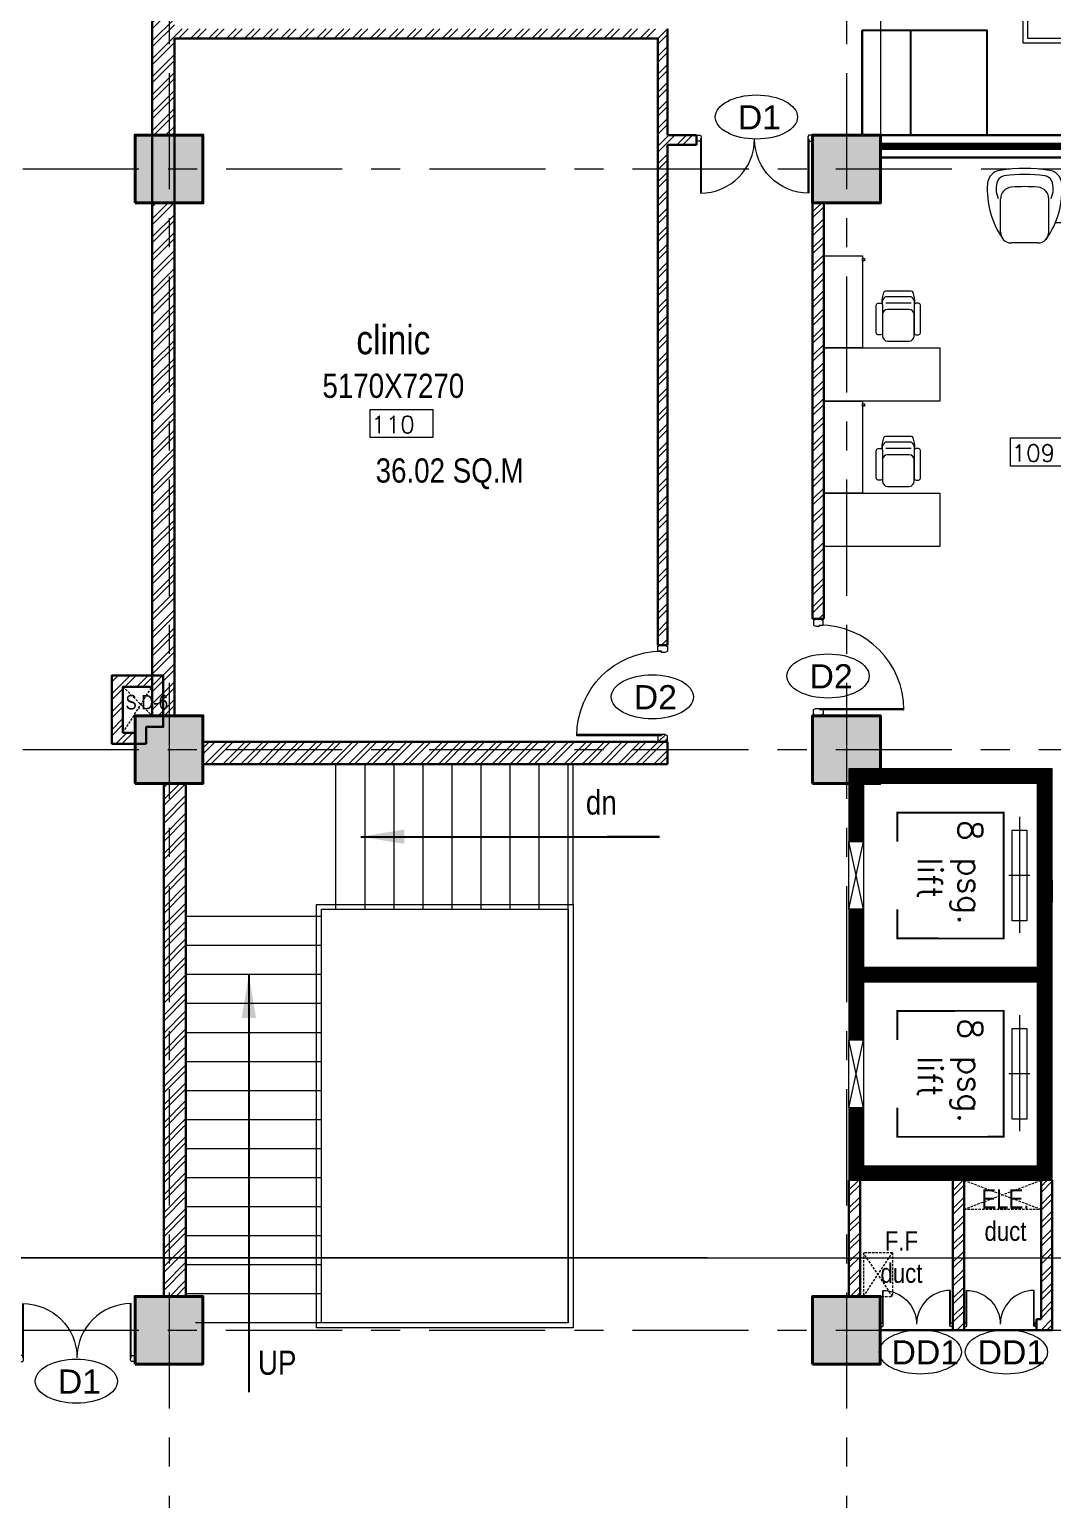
# Model space of a CAD drawing. Header units: millimetres. Extents: x 24487468 to 24959437, y -333213 to 842934.
# Drawn here: x 24732803 to 24743375, y 6309 to 21501 of the extents above; entities that cross this region are included whole.
import ezdxf

# ---------------------------------------------------------------- set-up
doc = ezdxf.new("R2010")
doc.units = ezdxf.units.MM
doc.header["$MEASUREMENT"] = 0
doc.linetypes.add('Centreline', pattern=[21, 12, -3, 3, -3])
doc.linetypes.add('DASHED2', pattern=[0.375, 0.25, -0.125])
doc.layers.get('0').update_dxf_attribs({"lineweight": 5})
for name, color, linetype, lineweight in [('A 0.13 dw', 175, 'Continuous', 5), ('A 0.13furniture', 30, 'Continuous', 0), ('A DW', 27, 'Continuous', 13), ('A FURNITURE', 61, 'Continuous', 0), ('A-DIM', 155, 'Continuous', 9), ('AA-revised text', 52, 'Continuous', 9), ('AREA', 7, 'Continuous', 5), ('COLUMN', 12, 'Continuous', 40), ('D-DIM', 63, 'Continuous', 15), ('DIM', 183, 'Continuous', 5), ('HACTH', 8, 'Continuous', 0), ('hatch', 9, 'Continuous', 0), ('p1 plan grid lck', 6, 'Continuous', 5), ('room number', 99, 'Continuous', 20), ('stair', 231, 'Continuous', 13), ('text', 7, 'Continuous', 15), ('TEXT ROOM', 3, 'Continuous', 15), ('Wall1', 37, 'Continuous', 30), ('WALL2', 4, 'Continuous', 15), ('win shutters', 140, 'Continuous', 25), ('WINDOWS', 4, 'Continuous', 9)]:
    doc.layers.add(name, color=color, linetype=linetype, lineweight=lineweight)
doc.layers.add('A-BTEXT', color=57, linetype='Continuous')
doc.styles.add('arial', font='times.ttf')
doc.styles.add('LABEL', font='arial.ttf', dxfattribs={"height": 18})
doc.styles.add('ordinary', font='arial.ttf')
doc.styles.add('ROMANS', font='romans__.ttf')
doc.styles.add('sansserif', font='sanss___.ttf')
doc.styles.add('Tahoma', font='technic_.ttf')
doc.dimstyles.new('DIM100', dxfattribs={"dimtxt": 300, "dimasz": 250, "dimexe": 100, "dimexo": 100, "dimgap": 150, "dimtad": 1, "dimdec": 0, "dimrnd": 5, "dimzin": 0, "dimdsep": 46, "dimtxsty": 'ROMANS', "dimblk": 'DOTSMALL', "dimcen": 0.09, "dimclrd": 256, "dimclre": 256, "dimclrt": 7, "dimadec": 0, "dimazin": 0, "dimtfac": 1, "dimtdec": 0, "dimtix": 1, "dimtofl": 0, "dimtmove": 1, "dimatfit": 3, "dimfxl": 100, "dimfxlon": 1, "dimtolj": 1, "dimtzin": 0, "dimarcsym": 0})

# ---------------------------------------------------------------- blocks, each defined once
blk = doc.blocks.new('column 350')
at = {"layer": 'COLUMN', "ltscale": 100}
h = blk.add_hatch(color=256, dxfattribs=at)
h.dxf.hatch_style = 1
h.paths.add_polyline_path([(1327.5, 1037.5), (627.5, 1037.5), (627.5, 337.5), (1327.5, 337.5)])
blk.add_lwpolyline([(627.5, 1037.5), (1327.5, 1037.5), (1327.5, 337.5), (627.5, 337.5)], close=True, dxfattribs=at)
blk = doc.blocks.new('fdfsdf')
at = {"layer": 'D-DIM', "linetype": 'Continuous', "ltscale": 1000, "const_width": 150}
blk.add_lwpolyline([(942.2580640406813, 1688.000000000029), (1617.258064040914, 1688.000000000029), (1617.258064040914, -261.9999999999782), (-432.7419359597843, -261.9999999999782), (-432.7419359597843, 1688.000000000022), (242.2580640406813, 1688.000000000029)], dxfattribs=at)
at = {"layer": 'hatch'}
for p, q in [((1059.266266830964, 0), (123.2425515602808, 0)), ((591.2544091956224, -107.1975926640444), (591.2544091956224, 109.2049023539294))]:
    blk.add_line(p, q, dxfattribs=at)
at = {"layer": 'WALL2'}
for p, q in [((123.2425515602808, 0), (0, 0)), ((1198.822907459224, 0), (1059.266266830964, 0))]:
    blk.add_line(p, q, dxfattribs=at)
at = {"layer": 'WALL2', "linetype": 'Continuous', "ltscale": 1000, "const_width": 20}
blk.add_lwpolyline([(242.2580640406813, 1263.000000000029), (-57.74193595931865, 1263.000000000029), (-57.74193595931865, 163.0000000000291), (1242.258064040681, 163.0000000000291), (1242.258064040681, 1263.000000000029), (942.2580640406813, 1263.000000000029)], dxfattribs=at)
at = {"layer": 'WALL2'}
blk.add_lwpolyline([(1059.266266830964, -75.97949320427142), (123.2425515602808, -75.97949320427142), (123.2425515602808, 75.97949320427142), (1059.266266830964, 75.97949320427142)], close=True, dxfattribs=at)
blk = doc.blocks.new('fewe')
at = {"layer": 'A DW', "ltscale": 1000}
for p, q in [((750, 1950), (1450, 2100)), ((750, 2100), (1450, 1950)), ((750, 2100), (1450, 2100)), ((1450, 1950), (750, 1950))]:
    blk.add_line(p, q, dxfattribs=at)
at = {"layer": 'D-DIM', "linetype": 'Continuous', "ltscale": 1000}
for points in [[(750, 1950), (750, 2100), (0, 2100), (0, 0), (2200, 0), (2200, 2100), (1450, 2100), (1450, 1950)], [(750, 1950), (150, 1950), (150, 150), (2049.999999998137, 150), (2050, 1950), (1450, 1950)]]:
    blk.add_lwpolyline(points, dxfattribs=at)
at = {"layer": 'D-DIM', "linetype": 'Continuous'}
blk.add_blockref('fdfsdf', (507.7419359590858, 337), dxfattribs=at)
at = {"layer": 'AA-revised text', "ltscale": 1000, "insert": (1712.663498833776, 719.8721044347622), "char_height": 250, "width": 1259.279719270972, "attachment_point": 1, "rotation": 180.00000008004127, "style": 'sansserif'}
blk.add_mtext('\\pi40.354;{\\Fromans|c0;8 psg.\\P\\pi427.26;lift}', dxfattribs=at)
blk = doc.blocks.new('S')
at = {"layer": 'stair', "extrusion": (0, 0, -1), "xscale": -1, "zscale": -1, "rotation": 270.0000000800413}
for p in [(-19800978.49890745, -159842.4961495924), (-19800978.49890542, -161892.4961495924)]:
    blk.add_blockref('fewe', p, dxfattribs=at)
blk = doc.blocks.new('md1')
at = {"layer": 'A 0.13 dw'}
for p, q in [((-924.0408607013524, 1799.178878428706), (-936.0413006059825, 1799.177234167524)), ((-936.0413006059825, 1799.177234167524), (-936.0343124940991, 1748.175363907882)), ((-936.0343124940991, 1748.175363907882), (-911.0317517668009, 1736.178349390975)), ((-848.0397189036012, 1811.189732144179), (-924.0425049625337, 1811.179318489798)), ((-924.0425049625337, 1811.179318489798), (-924.0408607013524, 1799.178878428706)), ((-911.0317517668009, 1736.178349390975), (-874.0303953960538, 1736.183419196343)), ((-874.0320396572351, 1748.183859257435), (0, 1748.303616282239)), ((-874.0320396572351, 1748.183859257435), (-836.0306466296315, 1748.189066084626)), ((-874.0303953960538, 1736.183419196343), (-874.0320396572351, 1748.183859257435)), ((-874.0303953960538, 1736.183419196343), (-0.0807425044476986, 1736.303164932819)), ((-848.0380746424198, 1799.189292083087), (-848.0397189036012, 1811.189732144179)), ((-836.0376347377896, 1799.190936344268), (-848.0380746424198, 1799.189292083087)), ((-836.0306466296315, 1748.189066084626), (-836.0376347377896, 1799.190936344268)), ((-936.0413006059825, -50.87361788534326), (-936.0343124940991, 0.1282523742993362)), ((-936.0343124940991, 0.1282523742993362), (-911.0317517668009, 12.12526689120568)), ((-911.0317517668009, 12.12526689120568), (-874.0303953960538, 12.1201970858383)), ((-874.0303953960538, 12.1201970858383), (-874.0320396572351, 0.1197570247459225)), ((-874.0320396572351, 0.1197570247459225), (-836.0306466296315, 0.1145501975552179)), ((-874.0320396572351, 0.1197570247459225), (0, -5.820766091346741e-11)), ((-874.0303953960538, 12.1201970858383), (-0.0807425044476986, 12.00045134936227)), ((-836.0306466296315, 0.1145501975552179), (-836.0376347377896, -50.88732006208738)), ((-924.0408607013524, -50.87526214652462), (-936.0413006059825, -50.87361788534326)), ((-924.0425049625337, -62.875702207617), (-924.0408607013524, -50.87526214652462)), ((-848.0397189036012, -62.88611586199841), (-924.0425049625337, -62.875702207617)), ((-848.0380746424198, -50.88567580090603), (-848.0397189036012, -62.88611586199841)), ((-836.0376347377896, -50.88732006208738), (-848.0380746424198, -50.88567580090603))]:
    blk.add_line(p, q, dxfattribs=at)
for points in [[(0, 1748.303616282181), (0, 1748.303616282181, -0.4142135621632033), (-873.9122826270759, 874.1518081410904)], [(0, 0), (0, 0, 0.4142135621632033), (-873.9122826270759, 874.1518081410904)]]:
    blk.add_lwpolyline(points, format="xyb", dxfattribs=at)
blk = doc.blocks.new('EEXIT')
at = {"layer": 'WINDOWS', "lineweight": 0}
for p, q in [((-6.511558909112034e-08, 4580.623237911612), (-2150.000000268794, 4580.623237915426)), ((-2150.000000268794, 4580.623237915426), (-2150.000000320375, 2780.623238023371)), ((-6.511558909112034e-08, 4580.623237911612), (-1.154839992523193e-07, 2752.682061605155)), ((-50.00000006533586, 4530.623237911612), (-2100.000000271385, 4530.623237915337)), ((-2100.000000271384, 4530.623237915337), (-2100.000000320375, 2752.682061608881)), ((-2100.000000212202, 4530.623237915337), (-1180.461306121061, 4530.623237956315)), ((-50.00000006533586, 4530.623237911612), (-50.000000115484, 2780.623238019645)), ((-2100.000000167638, 3530.623237915337), (-1180.461306076497, 3530.623237956315)), ((-1180.461306083947, 3611.084543861449), (-1180.461305942386, 1700.161932051182)), ((-1180.461306083947, 3611.084543861449), (-969.5386940203607, 3611.084543880075)), ((-1130.461306080222, 3561.084543865174), (-1130.461305946112, 1750.161932051182)), ((-1130.461306080222, 3561.084543865174), (-1019.538694024086, 3561.08454387635)), ((-1130.461306076497, 3530.623237956315), (-1019.538694024086, 3530.623237971216)), ((-1100.000000167638, 3530.623237960041), (-1100.000000040978, 1780.623237960041)), ((-1049.999999932945, 3530.623237967491), (-1049.999999988824, 1780.623237974942)), ((-1019.538694024086, 3561.08454387635), (-1019.538694079965, 1750.161932051182)), ((-969.5386940203607, 3611.084543880075), (-969.5386940799654, 1700.161932051182)), ((-969.538694024086, 3530.623237974942), (-50.00000006332994, 3530.623238019645)), ((-2100.000000156462, 3280.623237915337), (-1180.46130605787, 3280.62323795259)), ((-1130.46130605787, 3280.623237956315), (-1100.000000149012, 3280.623237960041)), ((-1049.999999940395, 3280.623237971216), (-1019.538694031537, 3280.623237971216)), ((-969.5386940315366, 3280.623237974942), (-50.00000005215406, 3280.623238019645)), ((-2100.000000145286, 3030.623237915337), (-1180.461306039244, 3030.623237956315)), ((-1130.461306039244, 3030.623237960041), (-1100.000000130385, 3030.623237960041)), ((-1049.999999947846, 3030.623237971216), (-1019.538694038987, 3030.623237974942)), ((-969.5386940352619, 3030.623237971216), (-50.00000004097819, 3030.623238019645)), ((-2150.000000320375, 2780.623238023371), (-2150.000000233676, 730.6232380158312)), ((-2100.00000013411, 2780.623237915337), (-1180.461306020617, 2780.623237956315)), ((-2100.000000320375, 2752.682061612606), (-2100.000000237641, 780.6232380159202)), ((-1130.461306024343, 2780.623237960041), (-1100.000000111759, 2780.623237960041)), ((-1049.999999955297, 2780.623237971216), (-1019.538694046438, 2780.623237974942)), ((-969.5386940464377, 2780.623237974942), (-50.00000002980232, 2780.623238019645)), ((-50.000000115484, 2780.623238019645), (-50.00000003089965, 780.623238019645)), ((-1.154839992523193e-07, 2752.682061608881), (-3.065203012362146e-08, 730.6232380196452)), ((-2100.000000122935, 2530.623237915337), (-1180.461306005716, 2530.623237956315)), ((-1130.461306005716, 2530.623237960041), (-1100.000000093132, 2530.623237960041)), ((-1049.999999962747, 2530.623237974942), (-1019.538694053888, 2530.623237974942)), ((-969.5386940538883, 2530.623237974942), (-50.00000001862645, 2530.623238019645)), ((-2100.000000111759, 2280.623237915337), (-1180.46130598709, 2280.62323795259)), ((-1130.46130598709, 2280.623237956315), (-1100.000000078231, 2280.623237960041)), ((-1049.999999970198, 2280.623237974942), (-1019.538694061339, 2280.623237974942)), ((-969.5386940613389, 2280.623237974942), (-50.00000000372529, 2280.623238019645)), ((-2100.000000100583, 2030.623237915337), (-1180.461305968463, 2030.62323795259)), ((-1130.461305968463, 2030.623237956315), (-1100.000000059605, 2030.623237960041)), ((-1049.999999981374, 2030.623237971216), (-1019.538694068789, 2030.623237974942)), ((-969.5386940687895, 2030.623237974942), (-49.99999999254942, 2030.623238019645)), ((-2100.000000089407, 1780.623237915337), (-1180.461305949837, 1780.623237956315)), ((-969.5386940799654, 1700.161932051182), (-1180.461305942386, 1700.161932051182)), ((-1019.538694079965, 1780.623237960041), (-1130.461305949837, 1780.623237960041)), ((-1019.538694079965, 1750.161932051182), (-1130.461305946112, 1750.161932051182)), ((-1049.999999988824, 1780.623237960041), (-1019.538694079965, 1780.623237960041)), ((-969.5386940799654, 1780.623237963766), (-50.00000000372529, 1780.623238004744)), ((-2100.000000212202, 780.6232380159199), (-1180.461306121061, 780.6232379749417)), ((-50.00000003089965, 780.6232380196452), (-2100.000000237641, 780.6232380159199)), ((-3.065203012362146e-08, 730.6232380196452), (-2150.000000233676, 730.6232380158308))]:
    blk.add_line(p, q, dxfattribs=at)
blk = doc.blocks.new('4')
at = {"layer": 'A FURNITURE'}
for p, q in [((59429.37870597417, -441768.7031213799), (59090.66927743593, -441768.7031213799)), ((59541.87870597417, -442156.2031213799), (59541.87870597417, -441881.2031213799)), ((59080.73910332903, -442493.7431424918), (59080.73910332903, -442400.8000883253)), ((59429.37870597417, -442268.7031213799), (59090.66927743593, -442268.7031213799)), ((59330.73910332903, -442557.1078165884), (59330.73910332903, -442337.4354142287)), ((59429.37870597419, -442625.8401094371), (59090.66927743594, -442625.8401094371)), ((59541.87870597419, -442738.3401094371), (59541.87870597417, -443013.3401094371)), ((59429.37870597418, -443125.8401094371), (59090.66927743595, -443125.8401094372)), ((59080.73910332905, -443350.880130549), (59080.73910332903, -443257.9370763825)), ((59330.73910332904, -443414.2448046456), (59330.73910332903, -443194.5724022859)), ((59429.37870597419, -443482.9770974943), (59090.66927743595, -443482.9770974944)), ((59541.87870597419, -443870.4770974944), (59541.8787059742, -443595.4770974944)), ((59429.37870597419, -443982.9770974944), (59090.66927743595, -443982.9770974944)), ((59330.73910332905, -444271.3817927028), (59330.73910332905, -444051.7093903431)), ((59080.73910332906, -444208.0171186062), (59080.73910332905, -444115.0740644397)), ((59429.3787059742, -444340.1140855515), (59090.66927743596, -444340.1140855516)), ((59541.8787059742, -444452.6140855515), (59541.8787059742, -444727.6140855515)), ((59429.3787059742, -444840.1140855515), (59090.66927743596, -444840.1140855515))]:
    blk.add_line(p, q, dxfattribs=at)
for centre, radius, start, end in [((58940.06706563438, -441784.2866415229), 150, 94.96079530252005, 171.5173801341053), ((58993.98779533755, -442503.7354933434), 871.4580195480423, 54.13626616450118, 94.40227027706693), ((60511.84570303869, -442018.7031213799), 1739.163041046795, 171.5173801341053, 188.4826198658947), ((58935.26316660039, -441819.1368997219), 87.50000000000001, 115.3851481889734, 172.7857804533994), ((58982.96257866144, -441953.401630023), 229.70570908824, 64.6562247125165, 111.7745978366519), ((59090.66927743594, -441893.7031213799), 125, 89.9999999996665, 174.973467823838), ((59429.37870597419, -441881.2031213799), 112.5, 0, 89.9999999996665), ((60511.84570303869, -442018.7031213799), 1676.663041046795, 172.7857804533994, 187.2142195439537), ((60511.84570303869, -442018.7031213799), 1551.663041046795, 174.973467823838, 185.026532176162), ((58935.2631666004, -442218.269343038), 87.50000000000001, 187.2142195439537, 244.6148518113279), ((58993.98779533753, -441533.6707494166), 871.4580195480423, 265.5977297235981, 305.8637338357691), ((59090.66927743595, -442143.7031213799), 125, 185.026532176162, 269.9999999996665), ((59429.3787059742, -442156.2031213799), 112.5, 269.9999999996665, 0), ((58940.06706563439, -442253.119601237), 150, 188.4826198658947, 265.0392046971477), ((58982.96257866144, -442084.0046127369), 229.70570908824, 248.2254021630384, 295.3437752874835), ((58940.0670656344, -442641.4236295801), 150, 94.96079530252005, 171.5173801341053), ((58993.98779533755, -443360.8724814006), 871.4580195480423, 54.13626616450118, 94.40227027706693), ((60511.84570303869, -442875.8401094371), 1739.163041046795, 171.5173801341053, 188.4826198658947), ((60511.84570303869, -442875.8401094371), 1676.663041046795, 172.7857804533994, 187.2142195439537), ((58935.26316660039, -442676.2738877791), 87.50000000000001, 115.3851481889734, 172.7857804533994), ((58982.96257866145, -442810.5386180801), 229.70570908824, 64.6562247125165, 111.7745978366519), ((59090.66927743595, -442750.8401094371), 125, 89.9999999996665, 174.973467823838), ((59429.3787059742, -442738.3401094371), 112.5, 0, 89.9999999996665), ((60511.84570303869, -442875.8401094371), 1551.663041046795, 174.973467823838, 185.026532176162), ((59090.66927743597, -443000.8401094371), 125, 185.026532176162, 269.9999999996665), ((58940.06706563441, -443110.2565892942), 150, 188.4826198658947, 265.0392046971477), ((58935.26316660042, -443075.4063310952), 87.50000000000001, 187.2142195439537, 244.6148518113279), ((58982.96257866146, -442941.1416007942), 229.70570908824, 248.2254021630384, 295.3437752874835), ((58993.98779533754, -442390.8077374737), 871.4580195480423, 265.5977297235981, 305.8637338357691), ((59429.3787059742, -443013.3401094371), 112.5, 269.9999999996665, 0), ((58940.06706563441, -443498.5606176372), 150, 94.96079530252005, 171.5173801341053), ((58935.26316660042, -443533.4108758363), 87.50000000000001, 115.3851481889734, 172.7857804533994), ((58982.96257866146, -443667.6756061373), 229.70570908824, 64.6562247125165, 111.7745978366519), ((58993.98779533757, -444218.0094694577), 871.4580195480423, 54.13626616450118, 94.40227027706693), ((60511.84570303871, -443732.9770974944), 1739.163041046795, 171.5173801341053, 188.4826198658947), ((60511.84570303871, -443732.9770974944), 1676.663041046795, 172.7857804533994, 187.2142195439537), ((60511.84570303871, -443732.9770974944), 1551.663041046795, 174.973467823838, 185.026532176162), ((59090.66927743598, -443607.9770974944), 125, 89.9999999996665, 174.973467823838), ((59429.37870597421, -443595.4770974944), 112.5, 0, 89.9999999996665), ((59090.66927743598, -443857.9770974944), 125, 185.026532176162, 269.9999999996665), ((59429.37870597422, -443870.4770974944), 112.5, 269.9999999996665, 0), ((58940.06706563442, -443967.3935773515), 150, 188.4826198658947, 265.0392046971477), ((58935.26316660042, -443932.5433191524), 87.50000000000001, 187.2142195439537, 244.6148518113279), ((58982.96257866146, -443798.2785888514), 229.70570908824, 248.2254021630384, 295.3437752874835), ((58993.98779533755, -443247.944725531), 871.4580195480423, 265.5977297235981, 305.8637338357691), ((58940.06706563442, -444355.6976056945), 150, 94.96079530252005, 171.5173801341053), ((58993.98779533758, -445075.146457515), 871.4580195480423, 54.13626616450118, 94.40227027706693), ((60511.84570303871, -444590.1140855515), 1739.163041046795, 171.5173801341053, 188.4826198658947), ((60511.84570303871, -444590.1140855515), 1676.663041046795, 172.7857804533994, 187.2142195439537), ((58935.26316660042, -444390.5478638935), 87.50000000000001, 115.3851481889734, 172.7857804533994), ((58982.96257866147, -444524.8125941945), 229.70570908824, 64.6562247125165, 111.7745978366519), ((59090.66927743598, -444465.1140855516), 125, 89.9999999996665, 174.973467823838), ((59429.37870597422, -444452.6140855515), 112.5, 0, 89.9999999996665), ((60511.84570303871, -444590.1140855515), 1551.663041046795, 174.973467823838, 185.026532176162), ((58935.26316660042, -444789.6803072096), 87.50000000000001, 187.2142195439537, 244.6148518113279), ((58993.98779533756, -444105.0817135882), 871.4580195480423, 265.5977297235981, 305.8637338357691), ((59090.66927743598, -444715.1140855516), 125, 185.026532176162, 269.9999999996665), ((59429.37870597422, -444727.6140855516), 112.5, 269.9999999996665, 0), ((58940.06706563443, -444824.5305654086), 150, 188.4826198658947, 265.0392046971477), ((58982.96257866147, -444655.4155769086), 229.70570908824, 248.2254021630384, 295.3437752874835)]:
    blk.add_arc(centre, radius, start, end, dxfattribs=at)
blk = doc.blocks.new('Door1000-flat-3')
at = {"layer": 'A 0.13 dw'}
for p, q in [((-38.00139302830212, 0.005206827539950609), (-38.00303728959989, -11.99523323355243)), ((38.00139302876778, -0.005206826841458678), (-38.00139302830212, 0.005206827539950609)), ((-50.00347719329875, -11.99358897237107), (-50.01046530390158, -62.99545923201367)), ((-50.01046530390158, -62.99545923201367), (-25.01119309896603, -74.99932483729208)), ((-38.00303728959989, -11.99523323355243), (-50.00347719329875, -11.99358897237107)), ((-25.01119309896603, -74.99932483729208), (11.99016327084973, -75.00439464265946)), ((11.99016327084973, -75.00439464265946), (11.9918075321475, -63.00395458156709)), ((11.9918075321475, -63.00395458156709), (49.99320056068245, -63.00916140875779)), ((37.99974876747001, -12.00564688793384), (38.00139302876778, -0.005206826841458678)), ((50.00018867116887, -12.00729114911519), (37.99974876747001, -12.00564688793384)), ((49.99320056068245, -63.00916140875779), (50.00018867116887, -12.00729114911519)), ((-50.13721044559497, -988.0293806078844), (-50.13022233510856, -937.0275103482418)), ((-38.1367705417797, -988.0310248690657), (-50.13721044559497, -988.0293806078844)), ((-50.13022233510856, -937.0275103482418), (-25.12766160757747, -925.0304958313354)), ((-38.13841480307747, -1000.031464930158), (-38.1367705417797, -988.0310248690657)), ((37.86437125387602, -1000.04187858454), (-38.13841480307747, -1000.031464930158)), ((-25.12766160757747, -925.0304958313354), (11.8736947622383, -925.0355656367028)), ((11.8736947622383, -925.0355656367028), (11.87205050094053, -937.0360056977952)), ((11.87205050094053, -937.0360056977952), (49.87344352947548, -937.0412125249859)), ((11.87205050094053, -937.0360056977952), (885.9040901568951, -937.1557627225993)), ((11.8736947622383, -925.0355656367028), (885.8233476526802, -925.1553113731788)), ((37.86601551517379, -988.0414385234471), (37.86437125387602, -1000.04187858454)), ((49.86645541898906, -988.0430827846285), (37.86601551517379, -988.0414385234471)), ((49.87344352947548, -937.0412125249859), (49.86645541898906, -988.0430827846285))]:
    blk.add_line(p, q, dxfattribs=at)
blk.add_lwpolyline([(885.9040901570115, -937.1557627225411), (885.9040901570115, -937.1557627225411, 0.4142135621632033), (11.99180753226392, -63.00395458145067)], format="xyb", dxfattribs=at)
blk = doc.blocks.new('_DotSmall')
at = {"color": 0, "linetype": 'ByBlock', "const_width": 0.5}
blk.add_lwpolyline([(-0.0625, 0, 1), (0.0625, 0, 1)], format="xyb", close=True, dxfattribs=at)
blk = doc.blocks.new('tt1')
at = {"layer": 'A 0.13furniture'}
for p, q in [((-1136.234657179564, 903.9204850114766), (-1136.234657179564, 640.6379711264599)), ((-1077.539005007595, 902.1061925267859), (-1077.539005007595, 638.8236786417692)), ((-1012.321613702923, 901.3934208958963), (-1012.321613702923, 639.5364502730663))]:
    blk.add_line(p, q, dxfattribs=at)
for points in [[(0, 0), (-551.7391304336488, 1.455191522836685e-11), (-551.7391304336488, 1198.478260869582), (0, 1198.478260869568)], [(-551.7391304336488, 1.455191522836685e-11), (-1501.801517985761, 2.91038304567337e-11), (-1501.801517985761, 400.0000000000146), (-551.7391304336488, 400)], [(-1449.624303150922, 400.0000000000146), (-1473.603035971522, 400.0000000000146), (-1473.603035971522, 421.8098751321086), (-1449.624303150922, 421.8098751321231)]]:
    blk.add_lwpolyline(points, close=True, dxfattribs=at)
for points in [[(-992.7563963122666, 933.5084138453531), (-705.7998745702207, 933.5084138453385, 0.4142135623730951), (-686.2346571795642, 953.0736312366498), (-686.2346571795642, 979.1605877583788, 0.4142135623730951), (-705.7998745702207, 998.7258051496756), (-992.7563963122666, 998.7258051496901, 0.4142135623730951), (-1012.321613702923, 979.1605877583788), (-1012.321613702923, 953.0736312366498, 0.4142135623730951)], [(-673.1911789178848, 933.5084138453531), (-894.9303093552589, 933.5084138453385, 0.4142135623730951), (-947.1042223982513, 881.3345008018659), (-947.1042223982513, 659.5953703670966, 0.4142135623730951), (-894.9303093552589, 607.4214573236095), (-673.1911789178848, 607.421457323595, 0.4142135623730951), (-621.0172658748925, 659.5953703670675), (-621.0172658748925, 881.3345008018659, 0.4142135623730951)], [(-992.7563963122666, 607.421457323624), (-705.7998745702207, 607.4214573236095, -0.4142135623730951), (-686.2346571795642, 587.8562399322836), (-686.2346571795642, 561.7692834105401, -0.4142135623730951), (-705.7998745702207, 542.2040660192288), (-992.7563963122666, 542.2040660192433, -0.4142135623730951), (-1012.321613702923, 561.7692834105546), (-1012.321613702923, 587.8562399323127, -0.4142135623730951)]]:
    blk.add_lwpolyline(points, format="xyb", close=True, dxfattribs=at)
for centre, radius, start, end in [((-1116.669439788908, 903.920485011462), 19.56521739130435, 110.5247001160438, 180), ((-1021.762635231018, 650.4139191298309), 290.254856085183, 87.20243065393527, 110.5247001160438), ((-1057.973787616938, 902.1061925267713), 19.56521739130435, 125.6621975805285, 180), ((-1007.73536786437, 832.0946044574812), 105.7366818267293, 88.50577093037268, 125.6621975805285), ((-1116.669439788908, 637.0093861575151), 19.56521739130435, 180.0000000008338, 249.4752998839562), ((-1021.762635231018, 890.5159520391026), 290.254856085183, 249.4752998839562, 272.7975693460648), ((-1057.973787616938, 638.8236786417547), 19.56521739130435, 180, 234.3378024194715), ((-1007.73536786437, 708.8352667114523), 105.7366818267293, 234.3378024194715, 271.4942290696274)]:
    blk.add_arc(centre, radius, start, end, dxfattribs=at)
blk = doc.blocks.new('*U36')
at = {"layer": 'room number'}
blk.add_lwpolyline([(45.85415721898534, 40.3767143509852), (45.85415721898534, 240.3767143509851), (490.8767006695271, 240.3767143509851), (490.8767006695271, 40.37671435098515)], close=True, dxfattribs=at)
at = {"layer": 'room number', "style": 'ROMANS'}
blk.add_attdef('ROOM_NUM', (53.07551611214876, 72.5178939560894), '', height=120, dxfattribs=at)
blk = doc.blocks.new('SEC')
at = {"layer": 'HACTH', "ltscale": 100}
for points in [[(-25662.75514413044, 0), (-60347.55359761789, 0), (-60347.55359761789, 3448.875069787464), (-59922.95099136233, 2854.208875989047)], [(-34684.79845348746, 0), (0, 0), (0, 3448.875069787464), (-424.6026062518358, 2854.208875989047)]]:
    blk.add_lwpolyline(points, dxfattribs=at)

msp = doc.modelspace()

# ---------------------------------------------------------------- hatches: boundary and pattern name
at = {"ltscale": 100}
h = msp.add_hatch(dxfattribs=at)
h.set_pattern_fill('ANSI32', color=256, scale=350)
h.set_pattern_definition([(45, (24733862.17862079, 14471.20297323313), (-92.80776503073436, 92.80776503073437), []), (45, (24733924.05046404, 14471.20297323313), (-92.80776503073436, 92.80776503073437), [])])
h.paths.add_polyline_path([(24734070.58961789, 14823.70297323319), (24733653.76762369, 14823.70297323319), (24733655.31413423, 14118.70297323307), (24733895.06214325, 14118.70297323331), (24733895.06214325, 14233.7029732333), (24733770.06214325, 14233.70297323319), (24733769.02016806, 14708.70297323319), (24734070.58961789, 14708.70297323319)])
at = {"layer": 'hatch', "ltscale": 100}
h = msp.add_hatch(dxfattribs=at)
h.set_pattern_fill('ANSI32', color=256, scale=350)
h.set_pattern_definition([(45, (24736795.85668369, 20023.70296815927), (-92.80776503073436, 92.80776503073437), []), (45, (24736857.72852693, 20023.70296815927), (-92.80776503073436, 92.80776503073437), [])])
h.paths.add_polyline_path([(24739695.59627474, 20408.70295004713), (24739395.58961794, 20408.7029500473), (24739395.58961794, 21508.70295005717), (24734300.58961789, 21508.70295006223), (24734300.5896179, 24678.70292686357), (24734596.11709263, 24678.70292686347), (24734596.11709263, 24908.70292686344), (24733896.11709263, 24908.70292686366), (24733896.11709263, 24678.70292686368), (24734070.5896179, 24678.70292686363), (24734070.5896179, 20408.70295004767), (24734300.5896179, 20408.70295004742), (24734300.5896179, 21408.70295006223), (24739295.58961795, 21408.70295005728), (24739295.58961793, 15138.70300945503), (24739395.58961793, 15138.70300945488), (24739395.58961794, 20308.70295005103), (24739695.59627474, 20308.70295005085)])
h = msp.add_hatch(dxfattribs=at)
h.set_pattern_fill('ANSI32', color=256, scale=350)
h.set_pattern_definition([(45, (24734185.58961789, 17058.70296164001), (-92.80776503073436, 92.80776503073437), []), (45, (24734247.46146114, 17058.70296164001), (-92.80776503073436, 92.80776503073437), [])])
h.paths.add_polyline_path([(24734300.5896179, 19708.70295004742), (24734070.5896179, 19708.70295004762), (24734070.58961789, 14823.70297323319), (24734071.0180759, 14823.70297323319), (24734071.0180759, 14408.70297323251), (24734300.58961789, 14408.7029732324)])
h = msp.add_hatch(dxfattribs=at)
h.set_pattern_fill('ANSI32', color=256, scale=350)
h.set_pattern_definition([(45, (24738640.85335529, 23671.202112018), (-92.80776503073436, 92.80776503073437), []), (45, (24738702.72519854, 23671.202112018), (-92.80776503073436, 92.80776503073437), [])])
h.paths.add_polyline_path([(24741010.58961795, 19708.70295004721), (24740895.58961794, 19708.70295004731), (24740895.58961793, 15408.70296384604), (24740915.2951432, 15408.70296384601), (24740915.29514391, 15408.70817048213), (24740991.2951422, 15408.69775720971), (24741010.58961793, 15408.70292713245)])
h = msp.add_hatch(dxfattribs=at)
h.set_pattern_fill('ANSI32', color=256, scale=350)
h.set_pattern_definition([(45, (24736995.3935663, 14061.20473119858), (-92.80776503073436, 92.80776503073437), []), (45, (24737057.26540955, 14061.20473119858), (-92.80776503073436, 92.80776503073437), [])])
h.paths.add_polyline_path([(24739395.58961793, 14138.7030188409), (24739307.72663482, 14138.703018841), (24739307.72663553, 14138.69781220553), (24739383.72663382, 14138.70822547795), (24739383.72498962, 14150.7082253653), (24739395.72498935, 14150.70986956617), (24739395.7180015, 14201.70986908745), (24739370.71635786, 14213.70644355627), (24739333.71635869, 14213.70137393686), (24739333.71800289, 14201.7013740495), (24739295.71800375, 14201.6961674133), (24739295.7249916, 14150.69616789202), (24739307.72499133, 14150.69781209289), (24739307.72663482, 14138.703018841), (24739383.72663454, 14138.70301884091), (24739383.72663382, 14138.70822547795), (24739307.72663553, 14138.69781220553), (24734595.06214325, 14138.7030188464), (24734595.06214325, 13908.7030188464), (24738300.58961793, 13908.70301884218), (24739395.58961793, 13908.7030188409)])
h = msp.add_hatch(dxfattribs=at)
h.set_pattern_fill('ANSI32', color=256, scale=350)
h.set_pattern_definition([(45, (24734305.58961789, 11058.70298482513), (-92.80776503073436, 92.80776503073437), []), (45, (24734367.46146114, 11058.70298482513), (-92.80776503073436, 92.80776503073437), [])])
h.paths.add_polyline_path([(24734420.5896179, 13708.7029732323), (24734190.5896179, 13708.7029732325), (24734190.58961789, 8408.702996417953), (24734420.58961789, 8408.70299641775)])
h = msp.add_hatch(dxfattribs=at)
h.set_pattern_fill('ANSI32', color=256, scale=350)
h.set_pattern_definition([(45, (24741328.08961305, 9008.703008119664), (-92.80776503073436, 92.80776503073437), []), (45, (24741389.9614563, 9008.703008119664), (-92.80776503073436, 92.80776503073437), [])])
h.paths.add_polyline_path([(24741385.58961283, 9608.70301966084), (24741270.58961472, 9608.703019821492), (24741270.58961305, 8408.70299641794), (24741385.58961305, 8408.702996417838)])
h = msp.add_hatch(dxfattribs=at)
h.set_pattern_fill('ANSI32', color=256, scale=350)
h.set_pattern_definition([(45, (24742417.04234643, 8833.703007369675), (-92.80776503073436, 92.80776503073437), []), (45, (24742478.91418968, 8833.703007369675), (-92.80776503073436, 92.80776503073437), [])])
h.paths.add_polyline_path([(24742459.53467073, 9608.703018160555), (24742344.53467073, 9608.703018321208), (24742344.53466867, 8131.411134327334), (24742344.53675937, 8131.411134040873), (24742344.53259183, 8100.994858795415), (24742344.53466856, 8058.702996418142), (24742459.53466856, 8058.702996418142), (24742459.53466867, 8131.411134486982), (24742459.53258488, 8131.411134201468), (24742459.53675241, 8100.99485895601), (24742464.33932225, 8100.995516988475), (24742464.33998029, 8096.192947212641), (24742484.7509021, 8096.195743851364), (24742489.55210103, 8106.201755582737), (24742489.5500721, 8121.00967905748), (24742484.74750226, 8121.009021025015), (24742484.7454185, 8136.217158646998), (24742464.33449668, 8136.214362009767), (24742464.33515471, 8131.411792233933), (24742459.53466867, 8131.411134486982), (24742459.53466862, 8100.994858670496), (24742459.53675241, 8100.99485895601), (24742459.53258488, 8131.411134201468)])
h = msp.add_hatch(dxfattribs=at)
h.set_pattern_fill('ANSI32', color=256, scale=350)
h.set_pattern_definition([(45, (24742915.06214081, 8833.703007289349), (-92.80776503073436, 92.80776503073437), []), (45, (24742976.93398406, 8833.703007289349), (-92.80776503073436, 92.80776503073437), [])])
h.paths.add_polyline_path([(24743370.58961305, 9608.703016887826), (24743255.58961413, 9608.703018160555), (24743255.58961197, 8058.702996418142), (24743370.58961305, 8058.702996418142)])
edge = h.paths.add_edge_path()
edge.add_line((24743184.36976876, 8470.796186339576), (24743184.32392584, 8136.217158646998))
edge.add_line((24743184.32392584, 8136.217158646998), (24743204.73484765, 8136.214362009767))
edge.add_line((24743204.73484765, 8136.214362009767), (24743204.73418961, 8131.411792233933))
edge.add_line((24743204.73418961, 8131.411792233933), (24743209.53675945, 8131.411134201468))
edge.add_line((24743209.53675945, 8131.411134201468), (24743209.53259192, 8100.99485895601))
edge.add_line((24743209.53259192, 8100.99485895601), (24743204.73002208, 8100.995516988475))
edge.add_line((24743204.73002208, 8100.995516988475), (24743204.72936404, 8096.192947212641))
edge.add_line((24743204.72936404, 8096.192947212641), (24743184.31844223, 8096.195743851364))
edge.add_line((24743184.31844223, 8096.195743851364), (24743179.51724329, 8106.201755582737))
edge.add_line((24743179.51724329, 8106.201755582737), (24743179.51927223, 8121.00967905748))
edge.add_line((24743179.51927223, 8121.00967905748), (24743179.56719441, 8470.763873260728))
edge.add_arc((24743184.3218399, 8121.009018606682), 349.7871710165559, 90.77884362783728, 180.0078508773052)
edge.add_arc((24742484.74750443, 8121.009018608542), 349.7871710153843, 359.9921491223901, 449.2211563715483)
edge.add_line((24742489.50214992, 8470.763873260701), (24742489.5500721, 8121.00967905748))
edge.add_line((24742489.5500721, 8121.00967905748), (24742484.74750226, 8121.009021025015))
edge.add_line((24742484.74750226, 8121.009021025015), (24742484.69957557, 8470.796186339576))
edge.add_arc((24742484.74750443, 8121.00901860854), 349.787171014713, 0.007850877304804271, 90.00785083609333, ccw=False)
edge.add_arc((24743184.3218399, 8121.009018606677), 349.7871710153843, 89.99214916329652, 179.9921491223901, ccw=False)

# ---------------------------------------------------------------- linework, layer by layer
at = {"ltscale": 100}
msp.add_lwpolyline([(24720394.53466793, 6308.702996435168), (24720394.53466793, 7708.702996418678), (24715894.53467588, 7708.788668209105), (24715894.53467589, 26408.78859865264), (24741596.11709263, 26408.70292683836), (24741596.11709262, 20408.7029500551), (24755595.58961794, 20408.70295004628), (24755596.11709261, 1708.703019603156), (24744854.00719387, 1708.703019603476), (24744854.00719387, -266.2969340248383), (24741594.00719387, -266.2969340248383), (24741594.00719386, -10291.29693402554), (24727892.95224448, -10291.29693402516), (24727893.47971917, -4291.296957210667), (24727893.47971918, 6308.685775090522), (24720394.53466793, 6308.702996435168)], dxfattribs=at)
at = {"layer": 'A-BTEXT', "ltscale": 100}
for points in [[(24741407.45780626, 21493.70295005012), (24742696.11709262, 21493.70295005012), (24742696.11709262, 20408.7029500551), (24741407.45780626, 20408.7029500551)], [(24741409.04023031, 21493.70295005012), (24741907.69951667, 21493.70295005012), (24741907.69951667, 20408.7029500551), (24741409.04023031, 20408.7029500551)]]:
    msp.add_lwpolyline(points, close=True, dxfattribs=at)
at = {"layer": 'A-DIM', "ltscale": 100}
for p, q in [((24735970.58961793, 12408.703018845), (24735970.58961793, 13908.703018845)), ((24736270.58961793, 12408.703018845), (24736270.58961793, 13908.70301884593)), ((24736570.58961793, 12408.70301884593), (24736570.58961793, 13908.703018845)), ((24736870.58961793, 12408.703018845), (24736870.58961793, 13908.703018845)), ((24737170.58961793, 12408.70301884666), (24737170.58961793, 13908.70301884573)), ((24737470.58961793, 12408.70301884593), (24737470.58961793, 13908.703018845)), ((24737770.58961793, 12408.703018845), (24737770.58961793, 13908.703018845)), ((24738070.58961793, 12408.703018845), (24738070.58961793, 13908.703018845)), ((24738370.58961793, 12408.70301884424), (24738370.58961793, 13908.70301884424)), ((24743370.58961654, 12708.70301883895), (24743370.58961654, 12478.70301883895)), ((24743370.58961654, 12708.70301883895), (24743370.58961654, 12478.70301883895)), ((24735820.58961793, 12333.703018845), (24734420.5896179, 12333.70301884599)), ((24735820.58961793, 12408.703018845), (24738370.58961793, 12408.70301884424)), ((24735820.58961793, 8133.703018845001), (24735820.58961793, 12408.703018845)), ((24738370.58961793, 8133.703018844244), (24738370.58961793, 12408.70301884424)), ((24735820.58961793, 12033.703018845), (24734420.5896179, 12033.70301884599)), ((24735820.58961793, 11733.70301884593), (24734420.5896179, 11733.70301884491)), ((24735820.58961793, 11433.70301884593), (24734420.5896179, 11433.70301884593)), ((24735820.58961793, 11133.703018845), (24734420.5896179, 11133.70301884599)), ((24735820.58961793, 10833.703018845), (24734420.5896179, 10833.703018845)), ((24735820.58961793, 10533.703018845), (24734420.5896179, 10533.70301884599)), ((24735820.58961793, 10233.703018845), (24734420.5896179, 10233.70301884599)), ((24735820.58961793, 9933.703018845932), (24734420.5896179, 9933.703018844913)), ((24735820.58961793, 9633.703018845932), (24734420.58961789, 9633.703018844913)), ((24735820.58961793, 9333.703018845), (24734420.58961789, 9333.70301884599)), ((24735820.58961793, 9033.703018845), (24734420.58961789, 9033.70301884599)), ((24735820.58961793, 8733.703018845), (24734420.58961789, 8733.703018845)), ((24735820.58961793, 8433.703018845), (24734420.58961789, 8433.70301884599)), ((24735820.58961793, 8133.703018845001), (24734520.58961793, 8133.703018845932)), ((24738370.58961793, 8133.703018844244), (24735820.58961793, 8133.703018845001))]:
    msp.add_line(p, q, dxfattribs=at)
for points in [[(24738420.58961793, 8083.703018843313), (24735770.58961793, 8083.703018844069), (24735770.58961793, 12458.703018845), (24738420.58961793, 12458.70301884424)], [(24738370.58961793, 8133.703018844244), (24735820.58961793, 8133.703018845001), (24735820.58961793, 12408.703018845), (24738370.58961793, 12408.70301884424)]]:
    msp.add_lwpolyline(points, close=True, dxfattribs=at)
at = {"layer": 'HACTH', "linetype": 'DASHED2', "ltscale": 100}
for p, q in [((24733769.02016806, 14708.70297323319), (24734071.0180759, 14408.70297323295)), ((24733770.06214325, 14233.70297323319), (24734071.0180759, 14708.70297323319)), ((24742459.53467073, 9608.703018160566), (24743255.58961257, 9308.703016887826)), ((24742459.53467025, 9308.703018160566), (24743255.58961305, 9608.703016887826)), ((24742459.53467025, 9308.703018160566), (24743255.58961257, 9308.703016887826)), ((24741720.58961326, 8408.702996417793), (24741420.58961326, 8858.702996417793)), ((24741420.58961326, 8408.702996417793), (24741720.58961326, 8858.702996417793)), ((24741720.58961326, 8858.702996417793), (24741420.58961326, 8858.702996417793)), ((24741420.58961326, 8858.702996417793), (24741420.58961326, 8408.702996417793)), ((24741720.58961326, 8858.702996417793), (24741720.58961326, 8408.702996417793)), ((24741420.58961326, 8408.702996417793), (24741720.58961326, 8408.702996417793))]:
    msp.add_line(p, q, dxfattribs=at)
at = {"layer": 'HACTH', "ltscale": 100}
msp.add_lwpolyline([(24738420.58961793, 12458.70301884424), (24738420.58961793, 13908.70301884206)], dxfattribs=at)
at = {"layer": 'hatch', "ltscale": 100}
for p, q in [((24734300.5896179, 20408.70295004742), (24734070.5896179, 20408.70295004767)), ((24743370.58961305, 9608.703016887826), (24741270.58961472, 9608.703019821492))]:
    msp.add_line(p, q, dxfattribs=at)
at = {"layer": 'p1 plan grid lck', "linetype": 'Centreline', "ltscale": 100}
for p, q in [((24734245.58961789, 31549.20301962236), (24734245.58961789, -15297.80834045041)), ((24741245.58961794, 31549.20301961631), (24741245.58961794, -15297.808340456)), ((24709635.2461448, 20058.70295004704), (24762025.01802193, 20058.70295004681)), ((24709634.19119542, 14058.70297323359), (24762023.96307255, 14058.70297323266)), ((24709633.66372073, 8058.702996418288), (24762023.43559786, 8058.702996418055))]:
    msp.add_line(p, q, dxfattribs=at)
at = {"layer": 'p1 plan grid lck', "ltscale": 100}
msp.add_line((24741595.58961794, 20408.70295004669), (24741366.11791455, 20408.70295005525), dxfattribs=at)
at = {"layer": 'text', "ltscale": 100}
for centre in [(24740314.59017771, 20595.72664405836), (24741054.92081379, 14819.58365467918), (24739239.14430035, 14603.47038465162), (24742008.40449374, 7833.783763120766), (24742897.5387415, 7833.783763120766), (24733288.54586582, 7531.763989187166)]:
    msp.add_ellipse(centre, major_axis=(-424.7584629692137, 0), ratio=0.5372841811807608, dxfattribs=at)
at = {"layer": 'Wall1', "ltscale": 100}
for p, q in [((24734070.58961789, 14408.70297323275), (24734070.5896179, 24678.70292686363)), ((24739395.58961794, 20408.7029500473), (24739395.58961794, 21508.70295005717)), ((24734300.58961789, 14408.70297323252), (24734300.5896179, 21408.70295006223)), ((24739295.58961795, 21408.70295005728), (24734300.58961789, 21408.70295006223)), ((24739295.58961793, 15138.70300945503), (24739295.58961795, 21408.70295005728)), ((24739695.59627474, 20408.70295004713), (24739395.58961794, 20408.7029500473)), ((24739695.59627474, 20408.70295004713), (24739695.59627474, 20308.70295005085)), ((24741596.11709262, 20408.70295005286), (24754097.19178706, 20408.70295004154)), ((24739395.58961793, 15138.70300945488), (24739395.58961794, 20308.70295005103)), ((24739695.59627474, 20308.70295005085), (24739395.58961794, 20308.70295005103)), ((24741595.58961794, 20178.70295005309), (24753867.19178706, 20178.70295004177)), ((24740895.58961794, 19708.7029500473), (24740895.58961793, 15408.70296384604)), ((24741010.58961795, 19708.70295004718), (24741010.58961793, 15408.70296384586)), ((24741010.72663468, 15408.70296384586), (24740895.58961793, 15408.70296384604)), ((24739395.58961793, 15138.70300945488), (24739295.58961793, 15138.70300945503)), ((24734595.06214325, 14138.7030188464), (24738300.58961793, 14138.70301884215)), ((24734595.06214325, 14138.7030188464), (24739395.58961793, 14138.7030188409)), ((24739395.58961793, 14138.7030188409), (24739395.58961793, 13908.7030188409)), ((24734595.06214325, 13908.7030188464), (24738300.58961793, 13908.70301884218)), ((24735970.58961793, 13908.703018845), (24739395.58961793, 13908.7030188409)), ((24734190.58961789, 8408.702996417938), (24734190.5896179, 13708.7029732324)), ((24734420.58961789, 8408.702996417735), (24734420.5896179, 13708.7029732322)), ((24741270.58961472, 9608.703019821492), (24741270.58961305, 8408.702996466687)), ((24741385.58961283, 9608.70301966084), (24741385.58961305, 8408.702996466687)), ((24742344.53467073, 9608.70301832122), (24742344.53466856, 8058.702996442415)), ((24742459.53467073, 9608.703018160566), (24742459.53466856, 8058.702996281761)), ((24743255.58961305, 9608.703016887826), (24743255.58961305, 8173.702996418142)), ((24743370.58961305, 9608.703016887826), (24743370.58961305, 8058.702996418142)), ((24741594.53466856, 8058.702996418142), (24743370.58961305, 8058.702996418142)), ((24743209.53466873, 8173.702996418142), (24743255.58961305, 8173.702996418142)), ((24743209.53466873, 8173.702996418142), (24743209.53466856, 8058.702995234722))]:
    msp.add_line(p, q, dxfattribs=at)
msp.add_lwpolyline([(24734010.06214325, 14118.70297323342), (24734010.06214325, 14293.70297323295), (24734186.0180759, 14293.70297323307), (24734186.0180759, 14823.70297323319), (24733653.76762369, 14823.70297323319), (24733655.31413423, 14118.70297323307)], close=True, dxfattribs=at)
msp.add_lwpolyline([(24733895.06214325, 14233.70297323319), (24733895.06214325, 14408.70297323284), (24734071.0180759, 14408.70297323295), (24734071.0180759, 14708.70297323319), (24733769.02016806, 14708.70297323319), (24733770.06214325, 14233.70297323319), (24733895.06214325, 14233.7029732333)], dxfattribs=at)
at = {"layer": 'win shutters', "ltscale": 100, "const_width": 75}
msp.add_lwpolyline([(24748394.9805533, 20293.70295004681), (24741596.1172981, 20293.70295005298)], dxfattribs=at)

# ---------------------------------------------------------------- block references
at = {"layer": 'A 0.13 dw', "yscale": 0.9999633202006163, "zscale": 0.9999633202006163}
for p, xscale in [((24740953.29514306, 15408.70296384557), 0.9999633202006163), ((24739345.58961793, 15138.70300945459), -0.9999633202006163)]:
    msp.add_blockref('Door1000-flat-3', p, dxfattribs=dict(at, xscale=xscale))
at = {"layer": 'A 0.13furniture', "rotation": 270}
for p in [(24741010.58961794, 17659.53823791214), (24741010.58961793, 16157.73671992589)]:
    msp.add_blockref('tt1', p, dxfattribs=at)
at = {"layer": 'A FURNITURE', "rotation": 270}
msp.add_blockref('4', (25187676.2374815, 78836.28413813392), dxfattribs=at)
at = {"layer": 'A-DIM'}
msp.add_blockref('S', (4942392.090707622, 171501.1991664802), dxfattribs=at)
at = {"layer": 'COLUMN', "rotation": 89.99999999994951}
for p in [(24734933.08961793, 19081.20295004686), (24741933.08961794, 19081.2029500464), (24734932.56214325, 13081.20297323185), (24741932.56214324, 13081.20297323185), (24734932.03466855, 7081.202996417298), (24741932.03466856, 7081.202996417356)]:
    msp.add_blockref('column 350', p, dxfattribs=at)
at = {"layer": 'DIM', "rotation": 270}
msp.add_blockref('EEXIT', (24742339.96638, 21358.70294994768), dxfattribs=at)
at = {"layer": 'HACTH'}
msp.add_blockref('SEC', (24765467.80619762, 8808.703154598217), dxfattribs=at)
at = {"layer": 'room number', "xscale": 1.456692913385827, "yscale": 1.456692913385827, "zscale": 0.984251968503937}
for p, values in [((24736257.47445076, 17224.67583305063), {'ROOM_NUM': '110'}), ((24742874.38661393, 16930.3357978831), {'ROOM_NUM': '109'})]:
    msp.add_blockref('*U36', p, dxfattribs=at).add_auto_attribs(values)
at = {"layer": 'WALL2'}
for p, xscale, yscale, zscale, rotation in [((24739735.85679178, 19809.33776744301), 0.6403191634977956, 0.6403191634977956, 0.6403191634977956, 270), ((24742319.36976868, 8470.79618617898), 0.4001994771859112, 0.4001994771859112, 0.4001994771859112, 89.99999999999999), ((24742484.69957557, 8470.796186339576), -0.4001994771859112, 0.4001994771859112, 0.4001994771859112, 270), ((24733854.27081748, 8334.34553254937), 0.6403191634977956, 0.6403191634977956, 0.6403191634977956, 90)]:
    msp.add_blockref('md1', p, dxfattribs=dict(at, xscale=xscale, yscale=yscale, zscale=zscale, rotation=rotation))

# ---------------------------------------------------------------- texts
at = {"layer": 'AREA', "insert": (24736380.63808205, 17068.22421453818), "char_height": 249.999, "width": 2443.945733992248, "attachment_point": 1, "style": 'Tahoma'}
msp.add_mtext('36.02 SQ.M', dxfattribs=at)
at = {"layer": 'text', "ltscale": 100, "char_height": 200, "attachment_point": 1, "style": 'ordinary'}
for s, insert in [('{\\H1.25x;D1}', (24740122.70361209, 20717.38861096196)), ('{\\H1.25x;D2}', (24740863.03424817, 14941.24562158278)), ('{\\H1.25x;D2}', (24739047.25773473, 14725.13235155522)), ('{\\H1.25x;DD1}', (24741710.34267027, 7955.445730024367)), ('{\\H1.25x;DD1}', (24742599.47691803, 7955.445730024367)), ('{\\H1.25x;D1}', (24733096.65930021, 7653.425956090796))]:
    msp.add_mtext_dynamic_manual_height_columns(s, width=373.5127198249102, gutter_width=15, heights=[0], dxfattribs=dict(at, insert=insert))
at = {"layer": 'text'}
for s, insert, char_height, width, attachment_point, style in [('\\pi-450,l600,t600;{\\fTechnic|b0|i0|c2|p2;S.D-6}', (24733941.23952722, 14623.8912285582), 150, 4499.813624415048, 2, 'LABEL'), ('{\\fTechnic|b0|i0|c2|p2;dn}', (24738712.32555542, 13510.88049461984), 250, 2663.740173175947, 5, 'arial'), ('\\pi-600,l800,t800;{\\fTechnic|b0|i0|c2|p2;ELE.\\Pduct}', (24742787.7260184, 9515.81541501591), 200, 4499.813624415025, 2, 'LABEL'), ('\\pi-600,l800,t800;{\\fTechnic|b0|i0|c2|p2;F.F\\Pduct}', (24741712.90521901, 9081.977226708608), 200, 4499.813624415025, 2, 'LABEL'), ('{\\fTechnic|b0|i0|c2|p2;UP}', (24735363.39978806, 7721.33170602069), 250, 447.7707602339182, 5, 'arial')]:
    msp.add_mtext(s, dxfattribs=dict(at, insert=insert, char_height=char_height, width=width, attachment_point=attachment_point, style=style))
at = {"layer": 'TEXT ROOM', "insert": (24736563.41709582, 18066.9299825927), "char_height": 300, "width": 4157.081746141838, "attachment_point": 5, "style": 'arial'}
msp.add_mtext('{\\fTechnic|b0|i0|c2|p2;clinic\\P\\H0.83333x;5170X7270}', dxfattribs=at)

# ---------------------------------------------------------------- leaders
at = {"layer": 'A-DIM', "ltscale": 100}
for points in [[(24736227.85162608, 13158.70301884471), (24739313.32760978, 13158.70301884471), (24738773.89661483, 13158.71340868928)], [(24735070.58961793, 11733.70301884547), (24735070.58961793, 10833.703018845), (24735070.58961793, 7418.672212120437)]]:
    msp.add_leader(points, dimstyle='DIM100', override={"dimasz": 450, "dimgap": 150, "dimtad": 0, "dimfxl": 300}, dxfattribs=at)

doc.saveas('drawing.dxf')
